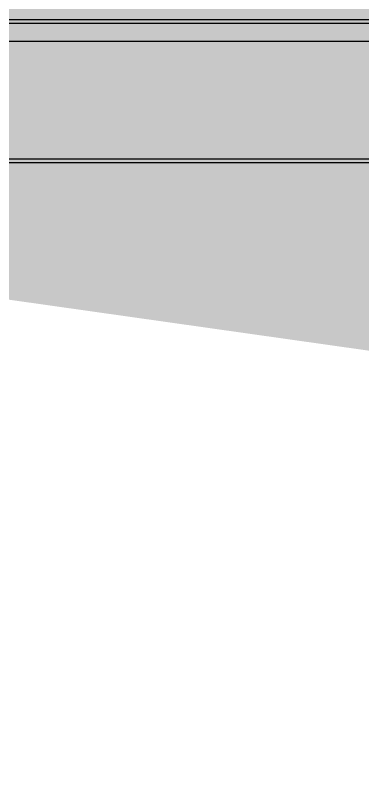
# Model space of a CAD drawing. Header units: millimetres. Extents: x 6622 to 532820, y 3370 to 359312.
# Drawn here: x 466562 to 466791, y 268430 to 268937 of the extents above; entities that cross this region are included whole.
import ezdxf

# ---------------------------------------------------------------- set-up
doc = ezdxf.new("R2010")
doc.units = ezdxf.units.MM

# ---------------------------------------------------------------- blocks, each defined once
blk = doc.blocks.new('A$C6F3A12F4')
at = {"color": 2, "linetype": 'Continuous', "lineweight": 25}
for p, q in [((45690.6, 1065), (45690.6, 2635)), ((45693.2, 2635), (45693.2, 1065)), ((45705.2, 2635), (45705.2, 1065)), ((45782.6, 1065), (45782.6, 2635)), ((45785.2, 2635), (45785.2, 1065))]:
    blk.add_line(p, q, dxfattribs=at)

msp = doc.modelspace()

# ---------------------------------------------------------------- hatches: boundary and pattern name
h = msp.add_hatch()
h.set_pattern_fill('ANGLE', color=3, scale=5)
h.set_pattern_definition([(0, (0, 0), (0, 34.925), [25.4, -9.525]), (90, (0, 0), (-34.925, 2e-15), [25.4, -9.525])])
edge = h.paths.add_edge_path()
edge.add_line((457414.55, 270044.997), (457414.55, 267907.595))
edge.add_line((457535, 270044.997), (457535, 268040))
edge.add_line((472399.364, 268040), (457535, 268040))
edge.add_line((472503.909, 267907.595), (457414.55, 267907.595))
edge.add_line((472399.364, 269994.998), (472399.364, 268040))
edge.add_line((472503.909, 269994.998), (472503.909, 267907.595))
h.paths.add_polyline_path([(455537.256, 268490), (455537.256, 269590), (455087.256, 269590), (455087.256, 268490)], flags=9)

# ---------------------------------------------------------------- block references
at = {"color": 0, "rotation": 270}
msp.add_blockref('A$C6F3A12F4', (465150, 314625.198), dxfattribs=at)

doc.saveas('drawing.dxf')
